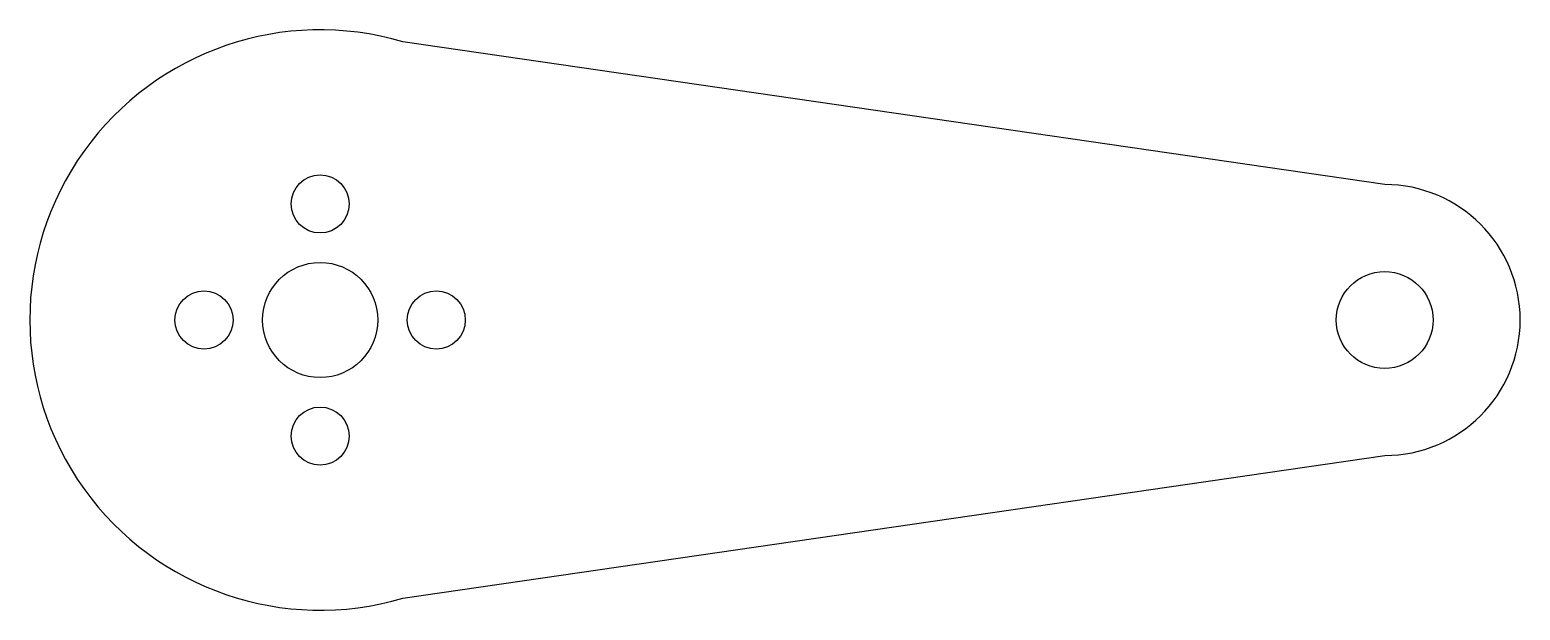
# Model space of a CAD drawing. Header units: millimetres. Extents: x -15.8 to 61.2, y -7.7 to 22.3.
import ezdxf

# ---------------------------------------------------------------- set-up
doc = ezdxf.new("R2010")
doc.units = ezdxf.units.MM

msp = doc.modelspace()

# ---------------------------------------------------------------- linework, layer by layer
at = {"color": 7, "linetype": 'Continuous', "lineweight": 25}
for p, q in [((54.24, 14.25), (3.513, 21.629)), ((3.513, -7.128), (54.24, 0.25))]:
    msp.add_line(p, q, dxfattribs=at)
for centre, radius in [((-0.76, 13.25), 1.5), ((-0.76, 7.25), 2.977), ((54.24, 7.25), 2.5), ((-6.76, 7.25), 1.5), ((5.24, 7.25), 1.5), ((-0.76, 1.25), 1.5)]:
    msp.add_circle(centre, radius, dxfattribs=at)
for centre, radius, start, end in [((-0.76, 7.25), 15, 73.44821, 286.55179), ((54.24, 7.25), 7, 270, 90)]:
    msp.add_arc(centre, radius, start, end, dxfattribs=at)

doc.saveas('drawing.dxf')
